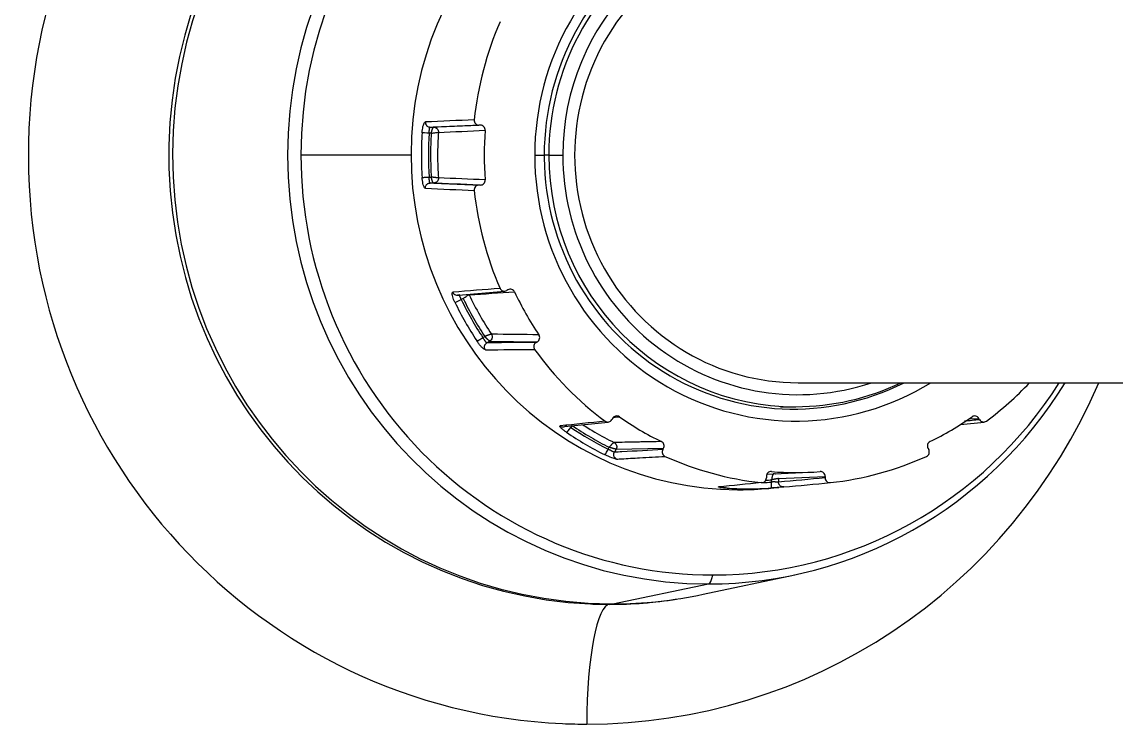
# Model space of a CAD drawing. Header units: millimetres. Extents: x -33000 to 294000, y 0 to 42408.
# Drawn here: x 94422.13 to 94467.81, y 17640.21 to 17669.52 of the extents above; entities that cross this region are included whole.
import ezdxf

# ---------------------------------------------------------------- set-up
doc = ezdxf.new("R2010")
doc.units = ezdxf.units.MM
doc.header["$LTSCALE"] = 50
doc.layers.add('arch', color=8, linetype='Continuous')

msp = doc.modelspace()

# ---------------------------------------------------------------- linework, layer by layer
at = {"layer": 'arch'}
for p, q in [((94439.221, 17664.871), (94439.128, 17664.871)), ((94439.172, 17665.121), (94441.209, 17665.206)), ((94439.172, 17665.121), (94439.321, 17665.121)), ((94441.272, 17665.206), (94439.321, 17665.121)), ((94441.272, 17665.206), (94441.209, 17665.206)), ((94438.38, 17663.956), (94433.776, 17663.956)), ((94443.538, 17663.956), (94443.943, 17663.956)), ((94444.127, 17663.956), (94443.933, 17663.956)), ((94444.127, 17663.956), (94444.713, 17663.956)), ((94439.128, 17663.041), (94439.221, 17663.041)), ((94439.321, 17662.791), (94439.172, 17662.791)), ((94439.321, 17662.791), (94441.271, 17662.706)), ((94441.271, 17662.706), (94441.209, 17662.706)), ((94440.308, 17658.112), (94440.362, 17658.117)), ((94440.362, 17658.117), (94442.285, 17658.277)), ((94440.554, 17657.972), (94440.474, 17657.925)), ((94442.422, 17658.335), (94442.368, 17658.303)), ((94441.372, 17656.34), (94441.452, 17656.387)), ((94441.668, 17656.197), (94441.539, 17656.121)), ((94441.668, 17656.197), (94443.648, 17656.169)), ((94443.595, 17656.138), (94443.648, 17656.169)), ((94454.529, 17654.456), (94514.474, 17654.456)), ((94453.799, 17653.456), (94454.434, 17653.456)), ((94446.79, 17652.969), (94446.759, 17652.914)), ((94461.664, 17652.942), (94462.078, 17652.969)), ((94462.109, 17652.914), (94462.078, 17652.969)), ((94444.727, 17652.616), (94444.779, 17652.622)), ((94444.779, 17652.622), (94446.609, 17652.815)), ((94445.083, 17652.654), (94445.049, 17652.594)), ((94461.309, 17652.709), (94462.3, 17652.815)), ((94446.605, 17651.679), (94446.651, 17651.761)), ((94446.937, 17651.682), (94446.863, 17651.551)), ((94446.937, 17651.682), (94448.915, 17651.719)), ((94448.884, 17651.664), (94448.915, 17651.719)), ((94459.953, 17651.719), (94459.984, 17651.664)), ((94453.228, 17650.638), (94455.018, 17650.72)), ((94453.207, 17650.548), (94453.207, 17650.484)), ((94453.424, 17650.308), (94453.424, 17650.402)), ((94453.717, 17650.456), (94455.661, 17650.547)), ((94453.717, 17650.456), (94453.717, 17650.304)), ((94455.661, 17650.547), (94455.661, 17650.484)), ((94451.268, 17650.107), (94451.269, 17650.107)), ((94451.565, 17650.059), (94451.57, 17650.061)), ((94452.082, 17649.991), (94452.085, 17649.991)), ((94452.085, 17649.991), (94452.479, 17650.027)), ((94453.316, 17650.048), (94453.734, 17650.086)), ((94446.805, 17645.227), (94450.793, 17646.059)), ((94450.57, 17645.624), (94454.39, 17646.438)), ((94446.802, 17645.227), (94446.805, 17645.227))]:
    msp.add_line(p, q, dxfattribs=at)
for centre, major_axis, ratio, start_param, end_param in [((94445.714, 17663.956), (0, 23.75), 0.981627, 0, 3.098231), ((94446.668, 17663.956), (0, -18.75), 0.981627, 3.141593, 6.239824), ((94446.805, 17663.956), (0, 18.729), 0.981627, 0, 3.136508), ((94450.793, 17663.956), (0, -17.898), 0.981627, 3.141593, 6.283185), ((94450.98, 17663.956), (0, 17.525), 0.981627, 0, 1.570796), ((94452.085, 17663.956), (0, 13.965), 0.981627, 0, 3.135271), ((94454.434, 17663.956), (0, 11.1), 0.981627, 5.739641, 7.853982), ((94454.339, 17663.956), (0, 10.6), 0.981627, 5.823582, 7.853982), ((94454.434, 17663.956), (0, -10.5), 0.981627, 2.721503, 4.712389), ((94454.529, 17663.956), (0, 10), 0.981627, 0, 1.570796), ((94454.529, 17663.956), (0, 9.5), 0.981627, 0, 3.141593), ((94454.434, 17663.956), (0, -13.75), 0.981627, 4.296005, 4.605175), ((94441.209, 17665.406), (-0.001, -0.2), 0.981756, 4.609632, 6.287691), ((94452.479, 17663.956), (0, -13.929), 0.981627, 4.645454, 4.713875), ((94439.081, 17664.871), (-0.249, 0.016), 0.012762, 4.520823, 6.074166), ((94452.526, 17663.956), (0, -13.679), 0.981627, 4.645454, 4.779324), ((94452.526, 17663.956), (0, 13.585), 0.981627, 1.503399, 1.572282), ((94452.573, 17663.956), (0, 13.335), 0.981627, 1.499447, 1.572282), ((94441.271, 17665.006), (0, -0.2), 0.981633, 1.494916, 3.142371), ((94454.434, 17663.956), (0, -13.25), 0.981627, 4.634242, 4.790536), ((94450.98, 17663.956), (0, 17.525), 0.981627, 1.570796, 3.141593), ((94452.479, 17663.956), (0, -13.929), 0.981627, 4.713875, 4.779323), ((94452.526, 17663.956), (0, 13.585), 0.981627, 1.572282, 1.638193), ((94452.573, 17663.956), (0, 13.335), 0.981627, 1.572282, 1.642146), ((94454.434, 17663.956), (0, 11.1), 0.981627, 1.570796, 3.685137), ((94454.339, 17663.956), (0, 10.6), 0.981627, 1.570796, 1.582001), ((94454.434, 17663.956), (0, -10.5), 0.981627, 4.712389, 6.283185), ((94454.529, 17663.956), (0, 10), 0.981627, 1.570796, 3.459188), ((94454.339, 17663.956), (0, 10.6), 0.981627, 1.582001, 3.601199), ((94441.209, 17662.506), (0.001, -0.2), 0.981756, 3.136967, 4.815152), ((94454.434, 17663.956), (0, -13.75), 0.981627, 4.819603, 5.128774), ((94441.271, 17662.906), (0, -0.2), 0.981633, 6.281155, 7.929857), ((94442.269, 17658.476), (-0.001, -0.2), 0.981554, 5.134095, 6.812146), ((94440.427, 17657.925), (-0.225, -0.109), 0.084138, 0.190176, 1.74352), ((94452.526, 17663.956), (0, -13.679), 0.981627, 5.169053, 5.302923), ((94452.526, 17663.956), (0, 13.585), 0.981627, 2.026997, 2.095881), ((94452.573, 17663.956), (0, 13.335), 0.981627, 2.023046, 2.095881), ((94442.519, 17658.161), (0, -0.2), 0.981561, 2.017546, 3.665002), ((94454.434, 17663.956), (0, -13.25), 0.981627, 5.157841, 5.314135), ((94452.479, 17663.956), (0, -13.929), 0.981627, 5.169053, 5.302922), ((94452.526, 17663.956), (0, 13.585), 0.981627, 2.095881, 2.161792), ((94452.573, 17663.956), (0, 13.335), 0.981627, 2.095881, 2.165744), ((94443.693, 17655.964), (0, -0.2), 0.981829, 3.665865, 5.34405), ((94443.55, 17656.343), (0, -0.2), 0.9817, 0.522815, 2.171518), ((94454.434, 17663.956), (0, -13.75), 0.981627, 5.343202, 5.652372), ((94445.714, 17663.956), (0, 23.75), 0.981627, 3.141593, 4.300912), ((94450.793, 17663.956), (0, -17.898), 0.981627, 0, 1.011298), ((94450.98, 17663.956), (0, 17.525), 0.981627, 3.141593, 4.13949), ((94454.434, 17663.956), (0, -10.5), 0.981627, 0, 0.440019), ((94454.434, 17663.956), (0, -13.75), 0.981627, 0.630813, 0.80805), ((94446.589, 17653.014), (0, -0.2), 0.981426, 5.653362, 7.331421), ((94446.96, 17652.869), (0, -0.2), 0.981555, 2.53894, 4.186396), ((94454.434, 17663.956), (0, -13.25), 0.981627, 5.681439, 5.837734), ((94454.434, 17663.956), (0, -13.25), 0.981627, 0.445452, 0.601746), ((94461.908, 17652.869), (0, -0.2), 0.981555, 2.095538, 3.74424), ((94462.279, 17653.014), (0, -0.2), 0.981426, 5.234829, 6.913014), ((94445.002, 17652.594), (-0.141, -0.206), 0.158493, 0.125265, 1.678608), ((94452.526, 17663.956), (0, -13.679), 0.981627, 5.692651, 5.826521), ((94452.526, 17663.956), (0, 13.585), 0.981627, 2.550596, 2.61948), ((94452.573, 17663.956), (0, 13.335), 0.981627, 2.575269, 2.61948), ((94452.479, 17663.956), (0, -13.929), 0.981627, 5.692652, 5.826521), ((94452.526, 17663.956), (0, 13.585), 0.981627, 2.61948, 2.685391), ((94452.573, 17663.956), (0, 13.335), 0.981627, 2.61948, 2.689343), ((94448.745, 17651.819), (0, -0.2), 0.981694, 1.048636, 2.697343), ((94460.123, 17651.819), (0, -0.2), 0.981694, 3.585842, 5.233298), ((94449.054, 17651.564), (-0.001, -0.2), 0.981698, 4.193816, 5.872001), ((94459.814, 17651.564), (0.001, -0.2), 0.981698, 0.411191, 2.08925), ((94454.434, 17663.956), (0, -13.75), 0.981627, 5.866801, 6.175971), ((94454.434, 17663.956), (0, -13.75), 0.981627, 0.107214, 0.416385), ((94453.403, 17650.547), (0, -0.2), 0.981621, 3.061286, 4.708741), ((94454.434, 17663.956), (0, -13.25), 0.981627, 6.205038, 6.361332), ((94455.465, 17650.547), (0, -0.2), 0.981621, 1.573192, 3.221894), ((94453.011, 17650.484), (0.001, -0.2), 0.981497, 6.171745, 7.849804), ((94452.526, 17663.956), (0, -13.679), 0.981627, 0.03891, 0.066935), ((94452.526, 17663.956), (0, 13.585), 0.981627, 3.19086, 3.20899), ((94455.857, 17650.484), (-0.001, -0.2), 0.981497, 4.716448, 6.394633), ((94452.479, 17663.956), (0, -13.929), 0.981627, 6.21625, 6.277154), ((94452.085, 17663.956), (0, 13.965), 0.981627, 3.135271, 3.141593), ((94452.085, 17663.956), (0, 13.965), 0.981627, 3.141593, 3.231536), ((94452.479, 17663.956), (0, -13.929), 0.981627, 6.277154, 6.283185), ((94452.479, 17663.956), (0, -13.929), 0.981627, 0, 0.066934), ((94450.78, 17647.706), (0, -1.649), 0.190808, 0.039784, 0.686339), ((94446.805, 17663.956), (0, 18.729), 0.981627, 3.141593, 3.347867), ((94446.668, 17640.206), (0, -5), 0.190808, 3.141593, 4.712389), ((94446.668, 17663.956), (0, -18.75), 0.981627, 6.239824, 6.283185), ((94446.668, 17663.956), (0, -18.75), 0.981627, 0, 0.152394), ((94446.805, 17663.956), (0, 18.729), 0.981627, 3.136508, 3.141593), ((94445.714, 17663.956), (0, 23.75), 0.981627, 3.098231, 3.141593)]:
    msp.add_ellipse(centre, major_axis=major_axis, ratio=ratio, start_param=start_param, end_param=end_param, dxfattribs=at)
for points, degree in [([(94438.837, 17664.888), (94438.84, 17664.934), (94438.849, 17665.021), (94438.873, 17665.151), (94438.904, 17665.251), (94438.939, 17665.322), (94438.964, 17665.341), (94438.977, 17665.341)], 3), ([(94441.014, 17665.427), (94440.335, 17665.399), (94439.656, 17665.37), (94438.977, 17665.341)], 3), ([(94439.157, 17665.1), (94439.143, 17665.121), (94439.135, 17665.125)], 2), ([(94439.396, 17665.106), (94439.352, 17665.122), (94439.301, 17665.116)], 2), ([(94439.516, 17664.907), (94440.167, 17664.935), (94440.817, 17664.963), (94441.467, 17664.991)], 3), ([(94438.977, 17662.571), (94438.964, 17662.572), (94438.939, 17662.59), (94438.903, 17662.661), (94438.873, 17662.764), (94438.848, 17662.896), (94438.84, 17662.981), (94438.837, 17663.025)], 3), ([(94441.467, 17662.922), (94440.817, 17662.95), (94440.167, 17662.978), (94439.516, 17663.006)], 3), ([(94438.977, 17662.571), (94439.656, 17662.542), (94440.335, 17662.514), (94441.014, 17662.485)], 3), ([(94439.135, 17662.788), (94439.143, 17662.792), (94439.157, 17662.812)], 2), ([(94441.209, 17662.706), (94440.53, 17662.735), (94439.851, 17662.763), (94439.172, 17662.791)], 3), ([(94439.301, 17662.796), (94439.353, 17662.791), (94439.396, 17662.807)], 2), ([(94442.09, 17658.395), (94441.433, 17658.34), (94440.776, 17658.285), (94440.119, 17658.23)], 3), ([(94440.207, 17657.814), (94440.187, 17657.855), (94440.153, 17657.934), (94440.112, 17658.052), (94440.091, 17658.145), (94440.091, 17658.211), (94440.106, 17658.229), (94440.119, 17658.23)], 3), ([(94440.391, 17658.119), (94440.344, 17658.115), (94440.31, 17658.113)], 2), ([(94440.799, 17658.129), (94441.432, 17658.168), (94442.064, 17658.208), (94442.697, 17658.247)], 3), ([(94441.478, 17655.831), (94441.465, 17655.831), (94441.432, 17655.845), (94441.362, 17655.902), (94441.283, 17655.986), (94441.195, 17656.094), (94441.146, 17656.164), (94441.122, 17656.201)], 3), ([(94441.677, 17656.122), (94441.631, 17656.122), (94441.585, 17656.122), (94441.539, 17656.121)], 3), ([(94443.595, 17656.138), (94442.955, 17656.133), (94442.316, 17656.128), (94441.677, 17656.122)], 3), ([(94443.712, 17656.456), (94443.052, 17656.465), (94442.392, 17656.474), (94441.732, 17656.482)], 3), ([(94441.478, 17655.831), (94442.164, 17655.836), (94442.849, 17655.841), (94443.534, 17655.847)], 3), ([(94446.831, 17653.018), (94446.911, 17653.023), (94446.991, 17653.028), (94447.071, 17653.034)], 3), ([(94462.109, 17652.914), (94461.899, 17652.891), (94461.688, 17652.869), (94461.478, 17652.846)], 3), ([(94444.866, 17652.386), (94444.829, 17652.412), (94444.76, 17652.461), (94444.669, 17652.536), (94444.608, 17652.596), (94444.579, 17652.639), (94444.586, 17652.652), (94444.598, 17652.653)], 3), ([(94446.473, 17652.852), (94445.848, 17652.786), (94445.223, 17652.72), (94444.598, 17652.653)], 3), ([(94447.733, 17651.978), (94447.44, 17651.973), (94447.146, 17651.967), (94446.853, 17651.962)], 3), ([(94447.964, 17651.983), (94447.887, 17651.981), (94447.81, 17651.98), (94447.733, 17651.978)], 3), ([(94448.83, 17651.999), (94448.541, 17651.994), (94448.253, 17651.988), (94447.964, 17651.983)], 3), ([(94447.181, 17651.569), (94447.075, 17651.563), (94446.969, 17651.557), (94446.863, 17651.551)], 3), ([(94448.884, 17651.664), (94448.317, 17651.632), (94447.749, 17651.6), (94447.181, 17651.569)], 3), ([(94446.953, 17651.268), (94446.94, 17651.268), (94446.901, 17651.274), (94446.81, 17651.301), (94446.697, 17651.343), (94446.567, 17651.398), (94446.488, 17651.435), (94446.45, 17651.455)], 3), ([(94446.953, 17651.268), (94447.023, 17651.272), (94447.093, 17651.276), (94447.163, 17651.28)], 3), ([(94447.163, 17651.28), (94447.414, 17651.294), (94447.665, 17651.308), (94447.916, 17651.322)], 3), ([(94447.916, 17651.322), (94448.269, 17651.342), (94448.622, 17651.361), (94448.975, 17651.381)], 3), ([(94453.519, 17650.652), (94453.507, 17650.652), (94453.495, 17650.65)], 2), ([(94453.589, 17650.643), (94453.566, 17650.651), (94453.541, 17650.652)], 2), ([(94452.99, 17650.285), (94452.398, 17650.225), (94451.806, 17650.165), (94451.214, 17650.105)], 3), ([(94455.661, 17650.484), (94455.013, 17650.424), (94454.365, 17650.364), (94453.717, 17650.304)], 3), ([(94453.933, 17650.105), (94454.582, 17650.165), (94455.23, 17650.225), (94455.878, 17650.285)], 3), ([(94451.565, 17650.059), (94451.52, 17650.062), (94451.437, 17650.068), (94451.322, 17650.08), (94451.243, 17650.091), (94451.2, 17650.1), (94451.203, 17650.104), (94451.214, 17650.105)], 3), ([(94451.272, 17650.087), (94451.28, 17650.085), (94451.289, 17650.084)], 2), ([(94451.309, 17650.11), (94451.304, 17650.108), (94451.3, 17650.106), (94451.295, 17650.105)], 3), ([(94451.31, 17650.083), (94451.361, 17650.079), (94451.416, 17650.086)], 2), ([(94453.933, 17650.105), (94453.921, 17650.104), (94453.881, 17650.1), (94453.785, 17650.091), (94453.664, 17650.08), (94453.523, 17650.068), (94453.436, 17650.062), (94453.394, 17650.059)], 3)]:
    msp.add_open_spline(points, degree=degree, dxfattribs=at)
for points, knots in [([(94438.977, 17665.341), (94438.974, 17665.314), (94438.977, 17665.285), (94438.994, 17665.232), (94439.008, 17665.208), (94439.045, 17665.166), (94439.068, 17665.15), (94439.117, 17665.127), (94439.145, 17665.121), (94439.172, 17665.121)], [0, 0, 0, 0, 0.25, 0.25, 0.5, 0.5, 0.75, 0.75, 1, 1, 1, 1]), ([(94439.128, 17664.871), (94439.129, 17664.876), (94439.13, 17664.888), (94439.132, 17664.906), (94439.134, 17664.928), (94439.136, 17664.949), (94439.138, 17664.971), (94439.139, 17664.992), (94439.141, 17665.013), (94439.143, 17665.032), (94439.146, 17665.05), (94439.148, 17665.067), (94439.151, 17665.082), (94439.154, 17665.095), (94439.157, 17665.106), (94439.161, 17665.114), (94439.166, 17665.12), (94439.17, 17665.121), (94439.172, 17665.121), (94439.172, 17665.121)], [0, 0, 0, 0, 0.03824, 0.094561, 0.15277, 0.21271, 0.273987, 0.336086, 0.398752, 0.461972, 0.525741, 0.590011, 0.654799, 0.720764, 0.788702, 0.858076, 0.927544, 0.996102, 1, 1, 1, 1]), ([(94439.221, 17664.871), (94439.221, 17664.874), (94439.222, 17664.879), (94439.224, 17664.886), (94439.226, 17664.893), (94439.227, 17664.9), (94439.229, 17664.908), (94439.231, 17664.915), (94439.232, 17664.922), (94439.234, 17664.929), (94439.236, 17664.935), (94439.237, 17664.942), (94439.239, 17664.949), (94439.241, 17664.955), (94439.243, 17664.962), (94439.244, 17664.968), (94439.246, 17664.974), (94439.248, 17664.98), (94439.25, 17664.986), (94439.251, 17664.992), (94439.253, 17664.998), (94439.255, 17665.003), (94439.257, 17665.009), (94439.259, 17665.014), (94439.26, 17665.019), (94439.262, 17665.024), (94439.264, 17665.029), (94439.266, 17665.034), (94439.267, 17665.039), (94439.269, 17665.043), (94439.271, 17665.048), (94439.272, 17665.052), (94439.274, 17665.056), (94439.276, 17665.06), (94439.278, 17665.064), (94439.279, 17665.068), (94439.281, 17665.071), (94439.282, 17665.075), (94439.284, 17665.078), (94439.286, 17665.081), (94439.287, 17665.084), (94439.289, 17665.087), (94439.29, 17665.09), (94439.292, 17665.092), (94439.293, 17665.095), (94439.295, 17665.097), (94439.296, 17665.1), (94439.298, 17665.102), (94439.299, 17665.104), (94439.301, 17665.106), (94439.302, 17665.107), (94439.303, 17665.109), (94439.305, 17665.111), (94439.306, 17665.112), (94439.307, 17665.113), (94439.308, 17665.114), (94439.309, 17665.116), (94439.311, 17665.117), (94439.312, 17665.117), (94439.313, 17665.118), (94439.314, 17665.119), (94439.315, 17665.119), (94439.316, 17665.12), (94439.317, 17665.12), (94439.318, 17665.121), (94439.319, 17665.121), (94439.32, 17665.121), (94439.32, 17665.121), (94439.321, 17665.121)], [0, 0, 0, 0, 0.019175, 0.038224, 0.057147, 0.075944, 0.094615, 0.113161, 0.131581, 0.149875, 0.168044, 0.186087, 0.204005, 0.221798, 0.239465, 0.257008, 0.274425, 0.291718, 0.308886, 0.325929, 0.342848, 0.359642, 0.376311, 0.392857, 0.409278, 0.425575, 0.441748, 0.457798, 0.473723, 0.489525, 0.505204, 0.520759, 0.536191, 0.5515, 0.566686, 0.581749, 0.59669, 0.611508, 0.626204, 0.640777, 0.655229, 0.669558, 0.683766, 0.697852, 0.711817, 0.725661, 0.739384, 0.752986, 0.766467, 0.779828, 0.793069, 0.806189, 0.81919, 0.832072, 0.844834, 0.857477, 0.870001, 0.882406, 0.894694, 0.906863, 0.918914, 0.930848, 0.942664, 0.954364, 0.965947, 0.977414, 0.988765, 1, 1, 1, 1]), ([(94439.221, 17664.871), (94439.237, 17664.874), (94439.253, 17664.876), (94439.285, 17664.88), (94439.302, 17664.883), (94439.349, 17664.889), (94439.38, 17664.893), (94439.435, 17664.9), (94439.459, 17664.902), (94439.497, 17664.906), (94439.51, 17664.907), (94439.516, 17664.907)], [0, 0, 0, 0, 0.125, 0.125, 0.25, 0.25, 0.5, 0.5, 0.75, 0.75, 1, 1, 1, 1]), ([(94439.321, 17665.121), (94439.347, 17665.121), (94439.374, 17665.116), (94439.423, 17665.094), (94439.446, 17665.078), (94439.482, 17665.037), (94439.497, 17665.014), (94439.515, 17664.962), (94439.518, 17664.934), (94439.516, 17664.907)], [0, 0, 0, 0, 0.25, 0.25, 0.5, 0.5, 0.75, 0.75, 1, 1, 1, 1]), ([(94438.837, 17663.025), (94438.843, 17663.025), (94438.856, 17663.025), (94438.893, 17663.027), (94438.916, 17663.028), (94438.97, 17663.031), (94439, 17663.033), (94439.064, 17663.037), (94439.097, 17663.039), (94439.128, 17663.041)], [0, 0, 0, 0, 0.25, 0.25, 0.5, 0.5, 0.75, 0.75, 1, 1, 1, 1]), ([(94439.172, 17662.791), (94439.172, 17662.791), (94439.17, 17662.792), (94439.166, 17662.793), (94439.161, 17662.798), (94439.157, 17662.806), (94439.154, 17662.817), (94439.151, 17662.83), (94439.148, 17662.845), (94439.146, 17662.862), (94439.143, 17662.88), (94439.141, 17662.9), (94439.139, 17662.92), (94439.138, 17662.942), (94439.136, 17662.963), (94439.134, 17662.985), (94439.132, 17663.006), (94439.13, 17663.025), (94439.129, 17663.037), (94439.128, 17663.041)], [0, 0, 0, 0, 0.003888, 0.072447, 0.141912, 0.211283, 0.279227, 0.345196, 0.409983, 0.474255, 0.538026, 0.601246, 0.66391, 0.726009, 0.787286, 0.847226, 0.905434, 0.961756, 1, 1, 1, 1]), ([(94439.516, 17663.006), (94439.514, 17663.006), (94439.509, 17663.006), (94439.497, 17663.007), (94439.481, 17663.008), (94439.463, 17663.01), (94439.442, 17663.012), (94439.418, 17663.015), (94439.392, 17663.018), (94439.364, 17663.022), (94439.334, 17663.026), (94439.3, 17663.03), (94439.261, 17663.036), (94439.235, 17663.039), (94439.221, 17663.041)], [0, 0, 0, 0, 0.081917, 0.160746, 0.237006, 0.313291, 0.390773, 0.468844, 0.546821, 0.624483, 0.705096, 0.79338, 0.89167, 1, 1, 1, 1]), ([(94439.321, 17662.791), (94439.32, 17662.791), (94439.319, 17662.792), (94439.318, 17662.792), (94439.316, 17662.793), (94439.315, 17662.793), (94439.313, 17662.795), (94439.311, 17662.796), (94439.309, 17662.798), (94439.307, 17662.799), (94439.305, 17662.802), (94439.303, 17662.804), (94439.301, 17662.807), (94439.298, 17662.81), (94439.296, 17662.814), (94439.294, 17662.817), (94439.291, 17662.822), (94439.289, 17662.826), (94439.286, 17662.831), (94439.283, 17662.836), (94439.281, 17662.842), (94439.278, 17662.848), (94439.275, 17662.854), (94439.272, 17662.861), (94439.269, 17662.868), (94439.267, 17662.876), (94439.264, 17662.884), (94439.261, 17662.892), (94439.258, 17662.9), (94439.255, 17662.909), (94439.252, 17662.919), (94439.249, 17662.929), (94439.246, 17662.939), (94439.243, 17662.949), (94439.24, 17662.96), (94439.237, 17662.971), (94439.235, 17662.982), (94439.232, 17662.993), (94439.229, 17663.005), (94439.226, 17663.017), (94439.223, 17663.029), (94439.222, 17663.037), (94439.221, 17663.041)], [0, 0, 0, 0, 0.018315, 0.036959, 0.055935, 0.075243, 0.094885, 0.114862, 0.135176, 0.155828, 0.176818, 0.198149, 0.21982, 0.241833, 0.26419, 0.28689, 0.309935, 0.333326, 0.357062, 0.381146, 0.405578, 0.430358, 0.455488, 0.480967, 0.506797, 0.532977, 0.559509, 0.586394, 0.61363, 0.64122, 0.669164, 0.697461, 0.726114, 0.755121, 0.784483, 0.814201, 0.844275, 0.874706, 0.905493, 0.936638, 0.96814, 1, 1, 1, 1]), ([(94439.516, 17663.006), (94439.518, 17662.978), (94439.515, 17662.951), (94439.497, 17662.899), (94439.482, 17662.875), (94439.446, 17662.835), (94439.423, 17662.819), (94439.374, 17662.797), (94439.347, 17662.791), (94439.321, 17662.791)], [0, 0, 0, 0, 0.25, 0.25, 0.5, 0.5, 0.75, 0.75, 1, 1, 1, 1]), ([(94438.977, 17662.571), (94438.976, 17662.583), (94438.976, 17662.596), (94438.978, 17662.623), (94438.981, 17662.637), (94438.989, 17662.664), (94438.994, 17662.677), (94439.008, 17662.702), (94439.017, 17662.714), (94439.036, 17662.736), (94439.047, 17662.746), (94439.071, 17662.763), (94439.083, 17662.77), (94439.109, 17662.781), (94439.122, 17662.785), (94439.147, 17662.79), (94439.16, 17662.791), (94439.172, 17662.791)], [0, 0, 0, 0, 0.125, 0.125, 0.25, 0.25, 0.375, 0.375, 0.5, 0.5, 0.625, 0.625, 0.75, 0.75, 0.875, 0.875, 1, 1, 1, 1]), ([(94440.119, 17658.23), (94440.13, 17658.205), (94440.146, 17658.182), (94440.187, 17658.145), (94440.211, 17658.131), (94440.263, 17658.113), (94440.291, 17658.11), (94440.345, 17658.116), (94440.372, 17658.125), (94440.396, 17658.139)], [0, 0, 0, 0, 0.25, 0.25, 0.5, 0.5, 0.75, 0.75, 1, 1, 1, 1]), ([(94440.474, 17657.925), (94440.473, 17657.929), (94440.468, 17657.94), (94440.46, 17657.957), (94440.452, 17657.976), (94440.443, 17657.995), (94440.434, 17658.014), (94440.425, 17658.032), (94440.417, 17658.049), (94440.41, 17658.066), (94440.403, 17658.081), (94440.398, 17658.095), (94440.393, 17658.107), (94440.39, 17658.118), (94440.388, 17658.127), (94440.388, 17658.133), (94440.39, 17658.138), (94440.393, 17658.139), (94440.395, 17658.139), (94440.396, 17658.139)], [0, 0, 0, 0, 0.03822, 0.094532, 0.152731, 0.212674, 0.273948, 0.336009, 0.398633, 0.461844, 0.525673, 0.590103, 0.654952, 0.720869, 0.788754, 0.858104, 0.927564, 0.996119, 1, 1, 1, 1]), ([(94440.554, 17657.972), (94440.567, 17657.982), (94440.58, 17657.992), (94440.606, 17658.012), (94440.619, 17658.021), (94440.658, 17658.05), (94440.683, 17658.067), (94440.728, 17658.096), (94440.749, 17658.108), (94440.781, 17658.124), (94440.793, 17658.129), (94440.799, 17658.129)], [0, 0, 0, 0, 0.125, 0.125, 0.25, 0.25, 0.5, 0.5, 0.75, 0.75, 1, 1, 1, 1]), ([(94441.122, 17656.201), (94441.128, 17656.201), (94441.14, 17656.205), (94441.172, 17656.219), (94441.193, 17656.229), (94441.239, 17656.255), (94441.265, 17656.27), (94441.318, 17656.304), (94441.346, 17656.322), (94441.372, 17656.34)], [0, 0, 0, 0, 0.25, 0.25, 0.5, 0.5, 0.75, 0.75, 1, 1, 1, 1]), ([(94441.539, 17656.121), (94441.539, 17656.121), (94441.537, 17656.121), (94441.532, 17656.122), (94441.525, 17656.127), (94441.517, 17656.135), (94441.508, 17656.145), (94441.498, 17656.157), (94441.488, 17656.171), (94441.477, 17656.186), (94441.466, 17656.202), (94441.454, 17656.22), (94441.442, 17656.238), (94441.43, 17656.256), (94441.418, 17656.275), (94441.405, 17656.293), (94441.393, 17656.311), (94441.382, 17656.327), (94441.375, 17656.336), (94441.372, 17656.34)], [0, 0, 0, 0, 0.003888, 0.072446, 0.141912, 0.211283, 0.279227, 0.345195, 0.409983, 0.474255, 0.538026, 0.601246, 0.66391, 0.726009, 0.787286, 0.847226, 0.905434, 0.961755, 1, 1, 1, 1]), ([(94441.478, 17655.831), (94441.471, 17655.841), (94441.465, 17655.852), (94441.454, 17655.877), (94441.449, 17655.89), (94441.443, 17655.917), (94441.442, 17655.932), (94441.441, 17655.961), (94441.443, 17655.976), (94441.449, 17656.005), (94441.453, 17656.019), (94441.465, 17656.045), (94441.473, 17656.058), (94441.489, 17656.08), (94441.499, 17656.09), (94441.518, 17656.108), (94441.529, 17656.115), (94441.539, 17656.121)], [0, 0, 0, 0, 0.125, 0.125, 0.25, 0.25, 0.375, 0.375, 0.5, 0.5, 0.625, 0.625, 0.75, 0.75, 0.875, 0.875, 1, 1, 1, 1]), ([(94441.732, 17656.482), (94441.73, 17656.482), (94441.725, 17656.482), (94441.713, 17656.479), (94441.698, 17656.476), (94441.681, 17656.471), (94441.661, 17656.464), (94441.638, 17656.457), (94441.614, 17656.448), (94441.587, 17656.439), (94441.559, 17656.428), (94441.526, 17656.416), (94441.49, 17656.402), (94441.465, 17656.392), (94441.452, 17656.387)], [0, 0, 0, 0, 0.081917, 0.160746, 0.237006, 0.313291, 0.390773, 0.468844, 0.546821, 0.624483, 0.705096, 0.79338, 0.89167, 1, 1, 1, 1]), ([(94441.668, 17656.197), (94441.667, 17656.197), (94441.666, 17656.197), (94441.665, 17656.198), (94441.663, 17656.198), (94441.661, 17656.199), (94441.659, 17656.199), (94441.656, 17656.201), (94441.654, 17656.202), (94441.651, 17656.203), (94441.648, 17656.205), (94441.644, 17656.207), (94441.641, 17656.209), (94441.637, 17656.211), (94441.633, 17656.214), (94441.629, 17656.217), (94441.625, 17656.22), (94441.62, 17656.223), (94441.615, 17656.227), (94441.61, 17656.231), (94441.605, 17656.235), (94441.599, 17656.24), (94441.593, 17656.244), (94441.588, 17656.25), (94441.581, 17656.255), (94441.575, 17656.261), (94441.568, 17656.267), (94441.562, 17656.273), (94441.555, 17656.28), (94441.548, 17656.286), (94441.54, 17656.294), (94441.533, 17656.301), (94441.525, 17656.309), (94441.518, 17656.317), (94441.51, 17656.325), (94441.502, 17656.333), (94441.494, 17656.342), (94441.486, 17656.35), (94441.477, 17656.359), (94441.469, 17656.368), (94441.461, 17656.378), (94441.455, 17656.384), (94441.452, 17656.387)], [0, 0, 0, 0, 0.018315, 0.036959, 0.055935, 0.075243, 0.094885, 0.114862, 0.135176, 0.155828, 0.176818, 0.198148, 0.21982, 0.241833, 0.26419, 0.28689, 0.309935, 0.333326, 0.357062, 0.381146, 0.405578, 0.430358, 0.455488, 0.480967, 0.506797, 0.532977, 0.559509, 0.586394, 0.61363, 0.64122, 0.669164, 0.697461, 0.726114, 0.755121, 0.784483, 0.814201, 0.844275, 0.874706, 0.905493, 0.936638, 0.96814, 1, 1, 1, 1]), ([(94441.732, 17656.482), (94441.747, 17656.46), (94441.758, 17656.434), (94441.767, 17656.38), (94441.767, 17656.352), (94441.755, 17656.299), (94441.743, 17656.273), (94441.711, 17656.229), (94441.691, 17656.211), (94441.668, 17656.197)], [0, 0, 0, 0, 0.25, 0.25, 0.5, 0.5, 0.75, 0.75, 1, 1, 1, 1]), ([(94444.598, 17652.653), (94444.62, 17652.637), (94444.646, 17652.626), (94444.699, 17652.614), (94444.727, 17652.614), (94444.78, 17652.626), (94444.806, 17652.638), (94444.85, 17652.67), (94444.869, 17652.692), (94444.882, 17652.716)], [0, 0, 0, 0, 0.25, 0.25, 0.5, 0.5, 0.75, 0.75, 1, 1, 1, 1]), ([(94446.45, 17651.455), (94446.456, 17651.455), (94446.465, 17651.462), (94446.488, 17651.484), (94446.501, 17651.501), (94446.53, 17651.543), (94446.545, 17651.567), (94446.576, 17651.621), (94446.591, 17651.65), (94446.605, 17651.679)], [0, 0, 0, 0, 0.25, 0.25, 0.5, 0.5, 0.75, 0.75, 1, 1, 1, 1]), ([(94446.863, 17651.551), (94446.863, 17651.551), (94446.861, 17651.551), (94446.856, 17651.551), (94446.846, 17651.554), (94446.835, 17651.56), (94446.821, 17651.566), (94446.806, 17651.574), (94446.79, 17651.583), (94446.773, 17651.592), (94446.755, 17651.602), (94446.736, 17651.613), (94446.716, 17651.623), (94446.696, 17651.634), (94446.676, 17651.645), (94446.657, 17651.655), (94446.637, 17651.665), (94446.62, 17651.673), (94446.609, 17651.677), (94446.605, 17651.679)], [0, 0, 0, 0, 0.003897, 0.072454, 0.141919, 0.21129, 0.279233, 0.345201, 0.409988, 0.47426, 0.53803, 0.601249, 0.663913, 0.726012, 0.787288, 0.847227, 0.905435, 0.961756, 1, 1, 1, 1]), ([(94446.853, 17651.962), (94446.851, 17651.962), (94446.846, 17651.96), (94446.836, 17651.955), (94446.825, 17651.948), (94446.811, 17651.937), (94446.796, 17651.924), (94446.78, 17651.908), (94446.762, 17651.89), (94446.744, 17651.871), (94446.723, 17651.848), (94446.701, 17651.823), (94446.677, 17651.793), (94446.66, 17651.772), (94446.651, 17651.761)], [0, 0, 0, 0, 0.081917, 0.160746, 0.237006, 0.313291, 0.390773, 0.468844, 0.546821, 0.624483, 0.705096, 0.79338, 0.89167, 1, 1, 1, 1]), ([(94446.937, 17651.682), (94446.937, 17651.682), (94446.936, 17651.682), (94446.934, 17651.682), (94446.932, 17651.682), (94446.93, 17651.683), (94446.927, 17651.683), (94446.924, 17651.683), (94446.921, 17651.684), (94446.918, 17651.684), (94446.914, 17651.685), (94446.91, 17651.686), (94446.906, 17651.686), (94446.901, 17651.687), (94446.896, 17651.688), (94446.891, 17651.69), (94446.886, 17651.691), (94446.88, 17651.692), (94446.874, 17651.694), (94446.867, 17651.695), (94446.86, 17651.697), (94446.853, 17651.699), (94446.845, 17651.701), (94446.838, 17651.703), (94446.829, 17651.705), (94446.821, 17651.708), (94446.812, 17651.71), (94446.803, 17651.713), (94446.794, 17651.716), (94446.784, 17651.718), (94446.774, 17651.721), (94446.764, 17651.725), (94446.753, 17651.728), (94446.743, 17651.731), (94446.732, 17651.735), (94446.721, 17651.738), (94446.709, 17651.742), (94446.698, 17651.745), (94446.686, 17651.749), (94446.675, 17651.753), (94446.663, 17651.757), (94446.655, 17651.759), (94446.651, 17651.761)], [0, 0, 0, 0, 0.018315, 0.036959, 0.055935, 0.075243, 0.094885, 0.114862, 0.135176, 0.155828, 0.176818, 0.198149, 0.21982, 0.241833, 0.26419, 0.28689, 0.309935, 0.333326, 0.357062, 0.381146, 0.405578, 0.430358, 0.455488, 0.480967, 0.506797, 0.532977, 0.559509, 0.586394, 0.61363, 0.64122, 0.669164, 0.697461, 0.726114, 0.755121, 0.784483, 0.814201, 0.844275, 0.874706, 0.905493, 0.936638, 0.96814, 1, 1, 1, 1]), ([(94446.953, 17651.268), (94446.942, 17651.273), (94446.931, 17651.28), (94446.909, 17651.295), (94446.899, 17651.304), (94446.88, 17651.325), (94446.872, 17651.336), (94446.857, 17651.362), (94446.851, 17651.375), (94446.842, 17651.403), (94446.839, 17651.418), (94446.836, 17651.447), (94446.837, 17651.462), (94446.84, 17651.49), (94446.843, 17651.503), (94446.851, 17651.528), (94446.857, 17651.54), (94446.863, 17651.551)], [0, 0, 0, 0, 0.125, 0.125, 0.25, 0.25, 0.375, 0.375, 0.5, 0.5, 0.625, 0.625, 0.75, 0.75, 0.875, 0.875, 1, 1, 1, 1]), ([(94446.853, 17651.962), (94446.877, 17651.95), (94446.899, 17651.933), (94446.934, 17651.891), (94446.947, 17651.867), (94446.963, 17651.814), (94446.965, 17651.787), (94446.959, 17651.732), (94446.951, 17651.706), (94446.937, 17651.682)], [0, 0, 0, 0, 0.25, 0.25, 0.5, 0.5, 0.75, 0.75, 1, 1, 1, 1]), ([(94453.506, 17650.655), (94453.504, 17650.655), (94453.5, 17650.653), (94453.493, 17650.647), (94453.486, 17650.637), (94453.479, 17650.624), (94453.472, 17650.607), (94453.465, 17650.588), (94453.458, 17650.566), (94453.451, 17650.541), (94453.444, 17650.513), (94453.437, 17650.48), (94453.43, 17650.443), (94453.426, 17650.416), (94453.424, 17650.402)], [0, 0, 0, 0, 0.081917, 0.160746, 0.237006, 0.313291, 0.390773, 0.468844, 0.546821, 0.624483, 0.705096, 0.79338, 0.89167, 1, 1, 1, 1]), ([(94453.394, 17650.059), (94453.4, 17650.059), (94453.405, 17650.066), (94453.415, 17650.092), (94453.419, 17650.11), (94453.425, 17650.156), (94453.426, 17650.184), (94453.427, 17650.244), (94453.426, 17650.276), (94453.424, 17650.308)], [0, 0, 0, 0, 0.25, 0.25, 0.5, 0.5, 0.75, 0.75, 1, 1, 1, 1]), ([(94453.717, 17650.456), (94453.716, 17650.456), (94453.715, 17650.456), (94453.713, 17650.456), (94453.711, 17650.455), (94453.709, 17650.455), (94453.707, 17650.455), (94453.704, 17650.455), (94453.701, 17650.454), (94453.697, 17650.454), (94453.694, 17650.453), (94453.69, 17650.453), (94453.685, 17650.452), (94453.681, 17650.451), (94453.676, 17650.45), (94453.67, 17650.449), (94453.665, 17650.448), (94453.659, 17650.447), (94453.652, 17650.446), (94453.646, 17650.445), (94453.639, 17650.444), (94453.631, 17650.443), (94453.624, 17650.441), (94453.616, 17650.44), (94453.607, 17650.438), (94453.599, 17650.437), (94453.59, 17650.435), (94453.58, 17650.433), (94453.571, 17650.432), (94453.561, 17650.43), (94453.55, 17650.428), (94453.54, 17650.426), (94453.529, 17650.424), (94453.518, 17650.422), (94453.507, 17650.419), (94453.495, 17650.417), (94453.484, 17650.415), (94453.472, 17650.412), (94453.46, 17650.41), (94453.448, 17650.407), (94453.436, 17650.405), (94453.428, 17650.403), (94453.424, 17650.402)], [0, 0, 0, 0, 0.018315, 0.036959, 0.055935, 0.075243, 0.094885, 0.114862, 0.135176, 0.155828, 0.176818, 0.198149, 0.21982, 0.241833, 0.26419, 0.28689, 0.309935, 0.333326, 0.357062, 0.381146, 0.405578, 0.430358, 0.455488, 0.480967, 0.506797, 0.532977, 0.559509, 0.586394, 0.61363, 0.64122, 0.669164, 0.697462, 0.726114, 0.755121, 0.784483, 0.814201, 0.844275, 0.874706, 0.905493, 0.936638, 0.96814, 1, 1, 1, 1]), ([(94453.717, 17650.304), (94453.717, 17650.304), (94453.715, 17650.304), (94453.71, 17650.304), (94453.699, 17650.304), (94453.686, 17650.306), (94453.67, 17650.307), (94453.653, 17650.308), (94453.634, 17650.31), (94453.614, 17650.311), (94453.593, 17650.312), (94453.571, 17650.313), (94453.549, 17650.313), (94453.526, 17650.314), (94453.503, 17650.313), (94453.481, 17650.313), (94453.459, 17650.312), (94453.44, 17650.31), (94453.429, 17650.309), (94453.424, 17650.308)], [0, 0, 0, 0, 0.003889, 0.072447, 0.141913, 0.211284, 0.279228, 0.345196, 0.409984, 0.474255, 0.538026, 0.601246, 0.66391, 0.726009, 0.787286, 0.847226, 0.905434, 0.961756, 1, 1, 1, 1]), ([(94453.933, 17650.105), (94453.921, 17650.104), (94453.908, 17650.104), (94453.882, 17650.106), (94453.869, 17650.109), (94453.843, 17650.117), (94453.83, 17650.123), (94453.805, 17650.137), (94453.793, 17650.146), (94453.771, 17650.166), (94453.761, 17650.177), (94453.745, 17650.201), (94453.738, 17650.213), (94453.727, 17650.239), (94453.723, 17650.253), (94453.718, 17650.279), (94453.717, 17650.292), (94453.717, 17650.304)], [0, 0, 0, 0, 0.125, 0.125, 0.25, 0.25, 0.375, 0.375, 0.5, 0.5, 0.625, 0.625, 0.75, 0.75, 0.875, 0.875, 1, 1, 1, 1]), ([(94451.37, 17650.112), (94451.353, 17650.111), (94451.322, 17650.11), (94451.289, 17650.109), (94451.277, 17650.109), (94451.273, 17650.108)], [0, 0, 0, 0, 0.319581, 0.652471, 1, 1, 1, 1]), ([(94451.31, 17650.09), (94451.324, 17650.087), (94451.355, 17650.082), (94451.416, 17650.075), (94451.49, 17650.067), (94451.545, 17650.063), (94451.574, 17650.06)], [0, 0, 0, 0, 0.24566, 0.494405, 0.746149, 1, 1, 1, 1])]:
    msp.add_open_spline(points, degree=3, knots=knots, dxfattribs=at)

doc.saveas('drawing.dxf')
